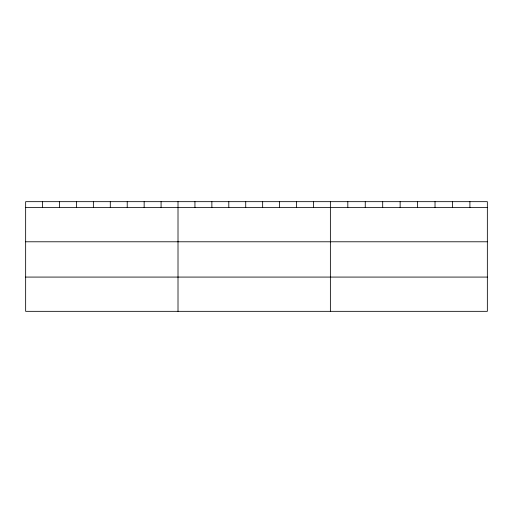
<?xml version="1.0" encoding="UTF-8"?>
<svg xmlns="http://www.w3.org/2000/svg" width="513" height="513" viewBox="0 0 513 513"><rect width="100%" height="100%" fill="white"/><g stroke="black" fill="none" stroke-linecap="round" stroke-linejoin="round"><path stroke-width="0.77" d="M487.35 207.528L487.35 311.333L25.65 311.333L25.65 201.667L487.35 201.667L487.35 207.528L25.65 207.528M25.65 241.783L487.35 241.783M25.65 277.078L487.35 277.078M469.908 201.667L469.908 207.528M452.466 201.667L452.466 207.528M435.024 201.667L435.024 207.528M417.582 201.667L417.582 207.528M400.14 201.667L400.14 207.528M382.698 201.667L382.698 207.528M365.256 201.667L365.256 207.528M347.814 201.667L347.814 207.528M330.372 201.667L330.372 311.333M313.443 201.667L313.443 207.528M296.514 201.667L296.514 207.528M279.585 201.667L279.585 207.528M262.656 201.667L262.656 207.528M245.727 201.667L245.727 207.528M228.798 201.667L228.798 207.528M211.869 201.667L211.869 207.528M194.94 201.667L194.94 207.528M178.011 201.667L178.011 311.333M161.082 201.667L161.082 207.528M144.153 201.667L144.153 207.528M127.224 201.667L127.224 207.528M110.295 201.667L110.295 207.528M93.366 201.667L93.366 207.528M76.437 201.667L76.437 207.528M59.508 201.667L59.508 207.528M42.579 201.667L42.579 207.528"/></g></svg>
